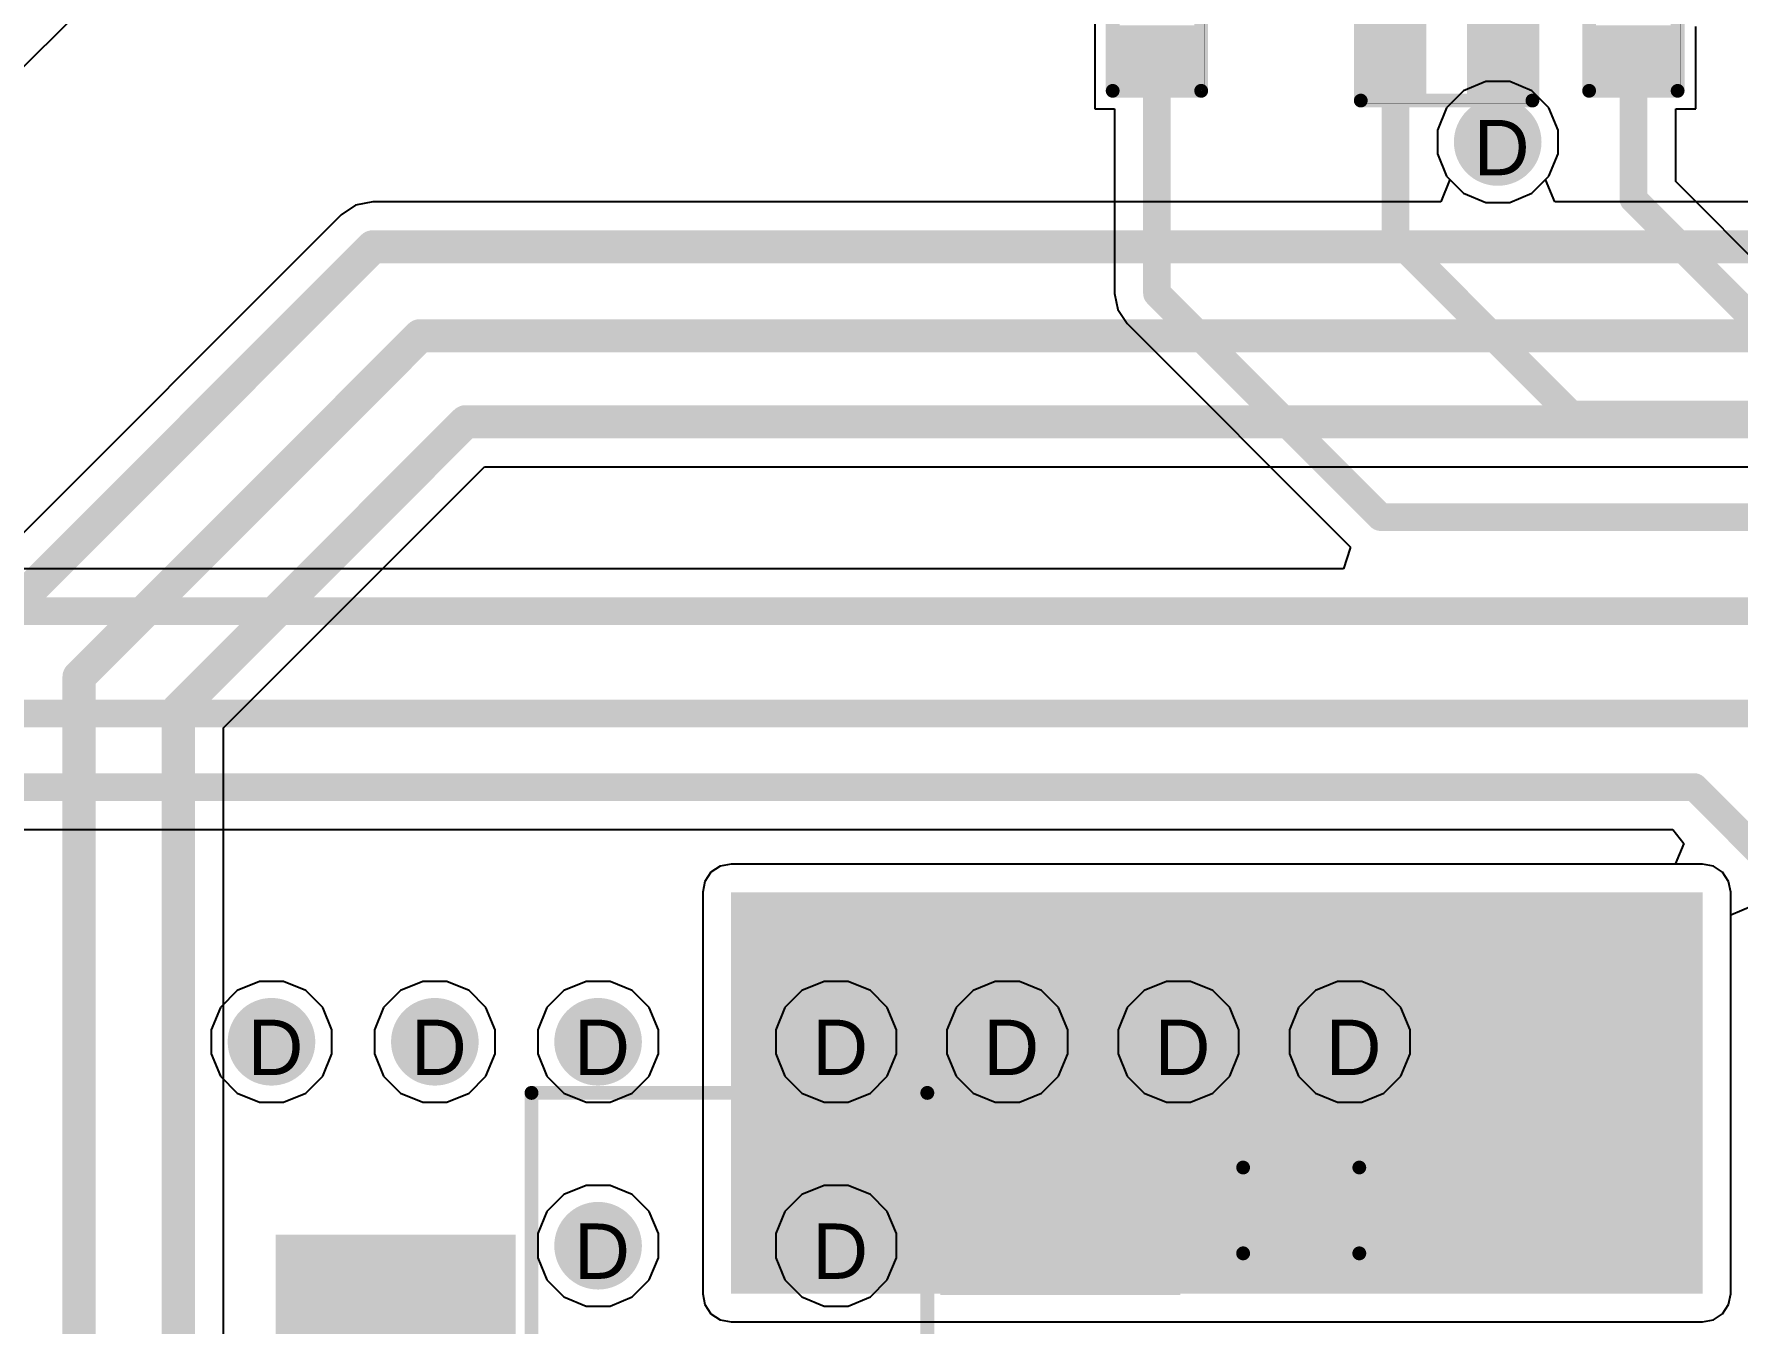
# Model space of a CAD drawing. Header units: inches. Extents: x 0 to 5401, y 0 to 5414.
# Drawn here: x 26.09 to 41.73, y 73.33 to 85.16 of the extents above; entities that cross this region are included whole.
import ezdxf

# ---------------------------------------------------------------- set-up
doc = ezdxf.new("R2010")
doc.units = ezdxf.units.IN
for name, color, linetype in [('Bottom Layer', 5, 'Continuous'), ('Bottom Solder', 6, 'Continuous'), ('Drill Drawing', 1, 'Continuous'), ('Layer 1', 16, 'Continuous'), ('Layer 2', 76, 'Continuous'), ('Top Layer', 1, 'Continuous'), ('Top Overlay', 2, 'Continuous'), ('Top Paste', 8, 'Continuous'), ('Top Solder', 216, 'Continuous'), ('Via Holes', 16, 'Continuous')]:
    doc.layers.add(name, color=color, linetype=linetype)
doc.styles.add('Arial', font='', dxfattribs={"height": 0.2})
doc.styles.get('Arial').set_extended_font_data('Arial')

# ---------------------------------------------------------------- blocks, each defined once
blk = doc.blocks.new('P____PAK_SO_8_1')
at = {"layer": 'Top Solder'}
blk.add_line((2.629, -2.439), (-5387.451, -5346.576), dxfattribs=at)
blk = doc.blocks.new('SOT__223_32')
at = {"layer": 'Top Layer'}
for points in [[(-1.9, 4.05), (1.9, 4.05), (1.9, 2.05), (-1.9, 2.05)], [(-3.05, -2.05), (-1.55, -2.05), (-1.55, -4.05), (-3.05, -4.05)], [(-0.75, -2.05), (0.75, -2.05), (0.75, -4.05), (-0.75, -4.05)], [(1.55, -2.05), (3.05, -2.05), (3.05, -4.05), (1.55, -4.05)]]:
    blk.add_hatch(color=1, dxfattribs=at).paths.add_polyline_path(points)
at = {"layer": 'Top Paste'}
for points in [[(-1.9, 4.05), (1.9, 4.05), (1.9, 2.05), (-1.9, 2.05)], [(-3.05, -2.05), (-1.55, -2.05), (-1.55, -4.05), (-3.05, -4.05)], [(-0.75, -2.05), (0.75, -2.05), (0.75, -4.05), (-0.75, -4.05)], [(1.55, -2.05), (3.05, -2.05), (3.05, -4.05), (1.55, -4.05)]]:
    blk.add_hatch(color=8, dxfattribs=at).paths.add_polyline_path(points)
at = {"layer": 'Top Solder'}
for points in [[(-2.002, 4.152), (2.002, 4.152), (2.002, 1.948), (-2.002, 1.948)], [(-3.152, -1.948), (-1.448, -1.948), (-1.448, -4.152), (-3.152, -4.152)], [(-0.852, -1.948), (0.852, -1.948), (0.852, -4.152), (-0.852, -4.152)], [(1.448, -1.948), (3.152, -1.948), (3.152, -4.152), (1.448, -4.152)]]:
    blk.add_hatch(color=216, dxfattribs=at).paths.add_polyline_path(points)
at = {"layer": 'Top Overlay'}
for points in [[(-3.302, 1.803, 0.127, 0.127, 0), (-3.302, -1.829, 0.127, 0.127, 0)], [(-3.302, 1.803, 0.127, 0.127, 0), (3.302, 1.803, 0.127, 0.127, 0)], [(3.302, 1.803, 0.127, 0.127, 0), (3.302, -1.829, 0.127, 0.127, 0)], [(-3.302, -1.829, 0.127, 0.127, 0), (3.302, -1.829, 0.127, 0.127, 0)], [(-3.353, -2.946, 0.2, 0.2, 0), (-3.353, -3.2, 0.2, 0.2, 0)], [(-3.353, -2.946, 0.2, 0.2, 0), (-3.226, -3.073, 0.2, 0.2, 0)], [(-3.226, -3.073, 0.2, 0.2, 0), (-3.353, -3.2, 0.2, 0.2, 0)]]:
    blk.add_lwpolyline(points, format="xyseb", dxfattribs=at)
for points in [[(-3.334, 1.803, 0.0635, 0.0635, 1), (-3.27, 1.803, 0.0635, 0.0635, 1)], [(-3.334, 1.803, 0.0635, 0.0635, 1), (-3.27, 1.803, 0.0635, 0.0635, 1)], [(3.27, 1.803, 0.0635, 0.0635, 1), (3.334, 1.803, 0.0635, 0.0635, 1)], [(3.27, 1.803, 0.0635, 0.0635, 1), (3.334, 1.803, 0.0635, 0.0635, 1)], [(-3.334, -1.829, 0.0635, 0.0635, 1), (-3.27, -1.829, 0.0635, 0.0635, 1)], [(-3.334, -1.829, 0.0635, 0.0635, 1), (-3.27, -1.829, 0.0635, 0.0635, 1)], [(3.27, -1.829, 0.0635, 0.0635, 1), (3.334, -1.829, 0.0635, 0.0635, 1)], [(3.27, -1.829, 0.0635, 0.0635, 1), (3.334, -1.829, 0.0635, 0.0635, 1)], [(-3.403, -2.946, 0.1, 0.1, 1), (-3.303, -2.946, 0.1, 0.1, 1)], [(-3.403, -2.946, 0.1, 0.1, 1), (-3.303, -2.946, 0.1, 0.1, 1)], [(-3.403, -3.2, 0.1, 0.1, 1), (-3.303, -3.2, 0.1, 0.1, 1)], [(-3.403, -3.2, 0.1, 0.1, 1), (-3.303, -3.2, 0.1, 0.1, 1)], [(-3.276, -3.073, 0.1, 0.1, 1), (-3.176, -3.073, 0.1, 0.1, 1)], [(-3.276, -3.073, 0.1, 0.1, 1), (-3.176, -3.073, 0.1, 0.1, 1)]]:
    blk.add_lwpolyline(points, format="xyseb", close=True, dxfattribs=at)
blk = doc.blocks.new('R___0402_116')
at = {"layer": 'Top Layer'}
for points in [[(-0.699, -0.318), (-0.699, 0.318), (-0.241, 0.318), (-0.241, -0.318)], [(0.241, -0.318), (0.241, 0.318), (0.699, 0.318), (0.699, -0.318)]]:
    blk.add_hatch(color=1, dxfattribs=at).paths.add_polyline_path(points)
at = {"layer": 'Top Paste'}
for points in [[(-0.699, -0.318), (-0.699, 0.318), (-0.241, 0.318), (-0.241, -0.318)], [(0.241, -0.318), (0.241, 0.318), (0.699, 0.318), (0.699, -0.318)]]:
    blk.add_hatch(color=8, dxfattribs=at).paths.add_polyline_path(points)
at = {"layer": 'Top Solder'}
for points in [[(-0.754, -0.373), (-0.754, 0.373), (-0.186, 0.373), (-0.186, -0.373)], [(0.186, -0.373), (0.186, 0.373), (0.754, 0.373), (0.754, -0.373)]]:
    blk.add_hatch(color=216, dxfattribs=at).paths.add_polyline_path(points)
at = {"layer": 'Top Overlay'}
for points in [[(-0.787, -0.406, 0.127, 0.127, 0), (-0.787, 0.406, 0.127, 0.127, 0)], [(-0.787, 0.406, 0.127, 0.127, 0), (0.787, 0.406, 0.127, 0.127, 0)], [(0.787, -0.406, 0.127, 0.127, 0), (0.787, 0.406, 0.127, 0.127, 0)], [(-0.787, -0.406, 0.127, 0.127, 0), (0.787, -0.406, 0.127, 0.127, 0)], [(-0.813, -0.432, 0.00323, 0.00323, 0), (0.813, -0.432, 0.00323, 0.00323, 0)]]:
    blk.add_lwpolyline(points, format="xyseb", dxfattribs=at)
for points in [[(-0.819, 0.406, 0.0635, 0.0635, 1), (-0.756, 0.406, 0.0635, 0.0635, 1)], [(-0.819, 0.406, 0.0635, 0.0635, 1), (-0.756, 0.406, 0.0635, 0.0635, 1)], [(0.756, 0.406, 0.0635, 0.0635, 1), (0.819, 0.406, 0.0635, 0.0635, 1)], [(0.756, 0.406, 0.0635, 0.0635, 1), (0.819, 0.406, 0.0635, 0.0635, 1)], [(-0.819, -0.406, 0.0635, 0.0635, 1), (-0.756, -0.406, 0.0635, 0.0635, 1)], [(-0.819, -0.406, 0.0635, 0.0635, 1), (-0.756, -0.406, 0.0635, 0.0635, 1)], [(-0.814, -0.432, 0.00161, 0.00161, 1), (-0.812, -0.432, 0.00161, 0.00161, 1)], [(0.756, -0.406, 0.0635, 0.0635, 1), (0.819, -0.406, 0.0635, 0.0635, 1)], [(0.756, -0.406, 0.0635, 0.0635, 1), (0.819, -0.406, 0.0635, 0.0635, 1)], [(0.812, -0.432, 0.00161, 0.00161, 1), (0.814, -0.432, 0.00161, 0.00161, 1)]]:
    blk.add_lwpolyline(points, format="xyseb", close=True, dxfattribs=at)
blk = doc.blocks.new('R___0402_119')
at = {"layer": 'Top Layer'}
for points in [[(-0.699, -0.318), (-0.699, 0.318), (-0.241, 0.318), (-0.241, -0.318)], [(0.241, -0.318), (0.241, 0.318), (0.699, 0.318), (0.699, -0.318)]]:
    blk.add_hatch(color=1, dxfattribs=at).paths.add_polyline_path(points)
at = {"layer": 'Top Paste'}
for points in [[(-0.699, -0.318), (-0.699, 0.318), (-0.241, 0.318), (-0.241, -0.318)], [(0.241, -0.318), (0.241, 0.318), (0.699, 0.318), (0.699, -0.318)]]:
    blk.add_hatch(color=8, dxfattribs=at).paths.add_polyline_path(points)
at = {"layer": 'Top Solder'}
for points in [[(-0.754, -0.373), (-0.754, 0.373), (-0.186, 0.373), (-0.186, -0.373)], [(0.186, -0.373), (0.186, 0.373), (0.754, 0.373), (0.754, -0.373)]]:
    blk.add_hatch(color=216, dxfattribs=at).paths.add_polyline_path(points)
at = {"layer": 'Top Overlay'}
for points in [[(-0.787, 0.406, 0.127, 0.127, 0), (-0.787, -0.406, 0.127, 0.127, 0)], [(-0.787, 0.406, 0.127, 0.127, 0), (0.787, 0.406, 0.127, 0.127, 0)], [(0.787, 0.406, 0.127, 0.127, 0), (0.787, -0.406, 0.127, 0.127, 0)], [(-0.787, -0.406, 0.127, 0.127, 0), (0.787, -0.406, 0.127, 0.127, 0)], [(-0.813, -0.432, 0.00323, 0.00323, 0), (0.813, -0.432, 0.00323, 0.00323, 0)]]:
    blk.add_lwpolyline(points, format="xyseb", dxfattribs=at)
for points in [[(-0.819, 0.406, 0.0635, 0.0635, 1), (-0.756, 0.406, 0.0635, 0.0635, 1)], [(-0.819, 0.406, 0.0635, 0.0635, 1), (-0.756, 0.406, 0.0635, 0.0635, 1)], [(0.756, 0.406, 0.0635, 0.0635, 1), (0.819, 0.406, 0.0635, 0.0635, 1)], [(0.756, 0.406, 0.0635, 0.0635, 1), (0.819, 0.406, 0.0635, 0.0635, 1)], [(-0.819, -0.406, 0.0635, 0.0635, 1), (-0.756, -0.406, 0.0635, 0.0635, 1)], [(-0.819, -0.406, 0.0635, 0.0635, 1), (-0.756, -0.406, 0.0635, 0.0635, 1)], [(-0.814, -0.432, 0.00161, 0.00161, 1), (-0.812, -0.432, 0.00161, 0.00161, 1)], [(0.756, -0.406, 0.0635, 0.0635, 1), (0.819, -0.406, 0.0635, 0.0635, 1)], [(0.756, -0.406, 0.0635, 0.0635, 1), (0.819, -0.406, 0.0635, 0.0635, 1)], [(0.812, -0.432, 0.00161, 0.00161, 1), (0.814, -0.432, 0.00161, 0.00161, 1)]]:
    blk.add_lwpolyline(points, format="xyseb", close=True, dxfattribs=at)
blk = doc.blocks.new('R___0402_120')
at = {"layer": 'Top Layer'}
for points in [[(-0.699, -0.318), (-0.699, 0.318), (-0.241, 0.318), (-0.241, -0.318)], [(0.241, -0.318), (0.241, 0.318), (0.699, 0.318), (0.699, -0.318)]]:
    blk.add_hatch(color=1, dxfattribs=at).paths.add_polyline_path(points)
at = {"layer": 'Top Paste'}
for points in [[(-0.699, -0.318), (-0.699, 0.318), (-0.241, 0.318), (-0.241, -0.318)], [(0.241, -0.318), (0.241, 0.318), (0.699, 0.318), (0.699, -0.318)]]:
    blk.add_hatch(color=8, dxfattribs=at).paths.add_polyline_path(points)
at = {"layer": 'Top Solder'}
for points in [[(-0.754, -0.373), (-0.754, 0.373), (-0.186, 0.373), (-0.186, -0.373)], [(0.186, -0.373), (0.186, 0.373), (0.754, 0.373), (0.754, -0.373)]]:
    blk.add_hatch(color=216, dxfattribs=at).paths.add_polyline_path(points)
at = {"layer": 'Top Overlay'}
for points in [[(-0.787, 0.406, 0.127, 0.127, 0), (-0.787, -0.406, 0.127, 0.127, 0)], [(-0.787, 0.406, 0.127, 0.127, 0), (0.787, 0.406, 0.127, 0.127, 0)], [(0.787, 0.406, 0.127, 0.127, 0), (0.787, -0.406, 0.127, 0.127, 0)], [(-0.787, -0.406, 0.127, 0.127, 0), (0.787, -0.406, 0.127, 0.127, 0)], [(-0.813, -0.432, 0.00323, 0.00323, 0), (0.813, -0.432, 0.00323, 0.00323, 0)]]:
    blk.add_lwpolyline(points, format="xyseb", dxfattribs=at)
for points in [[(-0.819, 0.406, 0.0635, 0.0635, 1), (-0.756, 0.406, 0.0635, 0.0635, 1)], [(-0.819, 0.406, 0.0635, 0.0635, 1), (-0.756, 0.406, 0.0635, 0.0635, 1)], [(0.756, 0.406, 0.0635, 0.0635, 1), (0.819, 0.406, 0.0635, 0.0635, 1)], [(0.756, 0.406, 0.0635, 0.0635, 1), (0.819, 0.406, 0.0635, 0.0635, 1)], [(-0.819, -0.406, 0.0635, 0.0635, 1), (-0.756, -0.406, 0.0635, 0.0635, 1)], [(-0.819, -0.406, 0.0635, 0.0635, 1), (-0.756, -0.406, 0.0635, 0.0635, 1)], [(-0.814, -0.432, 0.00161, 0.00161, 1), (-0.812, -0.432, 0.00161, 0.00161, 1)], [(0.756, -0.406, 0.0635, 0.0635, 1), (0.819, -0.406, 0.0635, 0.0635, 1)], [(0.756, -0.406, 0.0635, 0.0635, 1), (0.819, -0.406, 0.0635, 0.0635, 1)], [(0.812, -0.432, 0.00161, 0.00161, 1), (0.814, -0.432, 0.00161, 0.00161, 1)]]:
    blk.add_lwpolyline(points, format="xyseb", close=True, dxfattribs=at)
blk = doc.blocks.new('C___0603_290')
at = {"layer": 'Top Layer'}
for points in [[(-0.381, 0.445), (-0.381, -0.445), (-1.143, -0.445), (-1.143, 0.445)], [(1.143, 0.445), (1.143, -0.445), (0.381, -0.445), (0.381, 0.445)]]:
    blk.add_hatch(color=1, dxfattribs=at).paths.add_polyline_path(points)
at = {"layer": 'Top Paste'}
for points in [[(-0.381, 0.445), (-0.381, -0.445), (-1.143, -0.445), (-1.143, 0.445)], [(1.143, 0.445), (1.143, -0.445), (0.381, -0.445), (0.381, 0.445)]]:
    blk.add_hatch(color=8, dxfattribs=at).paths.add_polyline_path(points)
at = {"layer": 'Top Solder'}
for points in [[(-0.321, 0.504), (-0.321, -0.504), (-1.203, -0.504), (-1.203, 0.504)], [(1.203, 0.504), (1.203, -0.504), (0.321, -0.504), (0.321, 0.504)]]:
    blk.add_hatch(color=216, dxfattribs=at).paths.add_polyline_path(points)
at = {"layer": 'Top Overlay'}
for points in [[(-1.245, 0.533, 0.127, 0.127, 0), (-1.245, -0.533, 0.127, 0.127, 0)], [(-1.245, 0.533, 0.127, 0.127, 0), (-0.457, 0.533, 0.127, 0.127, 0)], [(0.457, 0.533, 0.127, 0.127, 0), (1.245, 0.533, 0.127, 0.127, 0)], [(1.245, 0.533, 0.127, 0.127, 0), (1.245, -0.533, 0.127, 0.127, 0)], [(-1.245, -0.533, 0.127, 0.127, 0), (-0.457, -0.533, 0.127, 0.127, 0)], [(0.457, -0.533, 0.127, 0.127, 0), (1.245, -0.533, 0.127, 0.127, 0)]]:
    blk.add_lwpolyline(points, format="xyseb", dxfattribs=at)
for points in [[(-1.276, 0.533, 0.0635, 0.0635, 1), (-1.213, 0.533, 0.0635, 0.0635, 1)], [(-1.276, 0.533, 0.0635, 0.0635, 1), (-1.213, 0.533, 0.0635, 0.0635, 1)], [(-0.489, 0.533, 0.0635, 0.0635, 1), (-0.425, 0.533, 0.0635, 0.0635, 1)], [(0.425, 0.533, 0.0635, 0.0635, 1), (0.489, 0.533, 0.0635, 0.0635, 1)], [(1.213, 0.533, 0.0635, 0.0635, 1), (1.276, 0.533, 0.0635, 0.0635, 1)], [(1.213, 0.533, 0.0635, 0.0635, 1), (1.276, 0.533, 0.0635, 0.0635, 1)], [(-1.276, -0.533, 0.0635, 0.0635, 1), (-1.213, -0.533, 0.0635, 0.0635, 1)], [(-1.276, -0.533, 0.0635, 0.0635, 1), (-1.213, -0.533, 0.0635, 0.0635, 1)], [(-0.489, -0.533, 0.0635, 0.0635, 1), (-0.425, -0.533, 0.0635, 0.0635, 1)], [(0.425, -0.533, 0.0635, 0.0635, 1), (0.489, -0.533, 0.0635, 0.0635, 1)], [(1.213, -0.533, 0.0635, 0.0635, 1), (1.276, -0.533, 0.0635, 0.0635, 1)], [(1.213, -0.533, 0.0635, 0.0635, 1), (1.276, -0.533, 0.0635, 0.0635, 1)]]:
    blk.add_lwpolyline(points, format="xyseb", close=True, dxfattribs=at)

msp = doc.modelspace()

# ---------------------------------------------------------------- hatches: boundary and pattern name
at = {"layer": 'Bottom Layer'}
h = msp.add_hatch(color=5, dxfattribs=at)
edge = h.paths.add_edge_path()
edge.add_arc((39.522, 84.169), 0.3, 0, 360)
msp.add_hatch(color=5, dxfattribs=at).paths.add_polyline_path([(32.487, 73.603), (41.402, 73.603), (41.402, 77.286), (32.487, 77.286)])
h = msp.add_hatch(color=5, dxfattribs=at)
edge = h.paths.add_edge_path()
edge.add_arc((28.27, 75.914), 0.3, 0, 360)
h = msp.add_hatch(color=5, dxfattribs=at)
edge = h.paths.add_edge_path()
edge.add_arc((29.769, 75.914), 0.3, 0, 360)
h = msp.add_hatch(color=5, dxfattribs=at)
edge = h.paths.add_edge_path()
edge.add_arc((31.267, 75.914), 0.3, 0, 360)
h = msp.add_hatch(color=5, dxfattribs=at)
edge = h.paths.add_edge_path()
edge.add_arc((33.452, 75.914), 0.3, 0, 360)
h = msp.add_hatch(color=5, dxfattribs=at)
edge = h.paths.add_edge_path()
edge.add_arc((35.022, 75.914), 0.3, 0, 360)
h = msp.add_hatch(color=5, dxfattribs=at)
edge = h.paths.add_edge_path()
edge.add_arc((36.593, 75.914), 0.3, 0, 360)
h = msp.add_hatch(color=5, dxfattribs=at)
edge = h.paths.add_edge_path()
edge.add_arc((38.164, 75.914), 0.3, 0, 360)
h = msp.add_hatch(color=5, dxfattribs=at)
edge = h.paths.add_edge_path()
edge.add_arc((31.267, 74.043), 0.3, 0, 360)
h = msp.add_hatch(color=5, dxfattribs=at)
edge = h.paths.add_edge_path()
edge.add_arc((33.452, 74.043), 0.3, 0, 360)
at = {"layer": 'Bottom Solder'}
h = msp.add_hatch(color=6, dxfattribs=at)
edge = h.paths.add_edge_path()
edge.add_arc((39.522, 84.169), 0.402, 0, 360)
h = msp.add_hatch(color=6, dxfattribs=at)
edge = h.paths.add_edge_path()
edge.add_arc((28.27, 75.914), 0.402, 0, 360)
h = msp.add_hatch(color=6, dxfattribs=at)
edge = h.paths.add_edge_path()
edge.add_arc((29.769, 75.914), 0.402, 0, 360)
h = msp.add_hatch(color=6, dxfattribs=at)
edge = h.paths.add_edge_path()
edge.add_arc((31.267, 75.914), 0.402, 0, 360)
h = msp.add_hatch(color=6, dxfattribs=at)
edge = h.paths.add_edge_path()
edge.add_arc((33.452, 75.914), 0.402, 0, 360)
h = msp.add_hatch(color=6, dxfattribs=at)
edge = h.paths.add_edge_path()
edge.add_arc((35.022, 75.914), 0.402, 0, 360)
h = msp.add_hatch(color=6, dxfattribs=at)
edge = h.paths.add_edge_path()
edge.add_arc((36.593, 75.914), 0.402, 0, 360)
h = msp.add_hatch(color=6, dxfattribs=at)
edge = h.paths.add_edge_path()
edge.add_arc((38.164, 75.914), 0.402, 0, 360)
h = msp.add_hatch(color=6, dxfattribs=at)
edge = h.paths.add_edge_path()
edge.add_arc((31.267, 74.043), 0.402, 0, 360)
h = msp.add_hatch(color=6, dxfattribs=at)
edge = h.paths.add_edge_path()
edge.add_arc((33.452, 74.043), 0.402, 0, 360)
at = {"layer": 'Layer 1'}
h = msp.add_hatch(color=16, dxfattribs=at)
edge = h.paths.add_edge_path()
edge.add_arc((39.522, 84.169), 0.3, 0, 360)
h = msp.add_hatch(color=16, dxfattribs=at)
edge = h.paths.add_edge_path()
edge.add_arc((28.27, 75.914), 0.3, 0, 360)
h = msp.add_hatch(color=16, dxfattribs=at)
edge = h.paths.add_edge_path()
edge.add_arc((29.769, 75.914), 0.3, 0, 360)
h = msp.add_hatch(color=16, dxfattribs=at)
edge = h.paths.add_edge_path()
edge.add_arc((31.267, 75.914), 0.3, 0, 360)
h = msp.add_hatch(color=16, dxfattribs=at)
edge = h.paths.add_edge_path()
edge.add_arc((33.452, 75.914), 0.3, 0, 360)
h = msp.add_hatch(color=16, dxfattribs=at)
edge = h.paths.add_edge_path()
edge.add_arc((35.022, 75.914), 0.3, 0, 360)
h = msp.add_hatch(color=16, dxfattribs=at)
edge = h.paths.add_edge_path()
edge.add_arc((36.593, 75.914), 0.3, 0, 360)
h = msp.add_hatch(color=16, dxfattribs=at)
edge = h.paths.add_edge_path()
edge.add_arc((38.164, 75.914), 0.3, 0, 360)
h = msp.add_hatch(color=16, dxfattribs=at)
edge = h.paths.add_edge_path()
edge.add_arc((31.267, 74.043), 0.3, 0, 360)
h = msp.add_hatch(color=16, dxfattribs=at)
edge = h.paths.add_edge_path()
edge.add_arc((33.452, 74.043), 0.3, 0, 360)
at = {"layer": 'Layer 2'}
h = msp.add_hatch(color=76, dxfattribs=at)
edge = h.paths.add_edge_path()
edge.add_arc((39.522, 84.169), 0.3, 0, 360)
h = msp.add_hatch(color=76, dxfattribs=at)
edge = h.paths.add_edge_path()
edge.add_arc((28.27, 75.914), 0.3, 0, 360)
h = msp.add_hatch(color=76, dxfattribs=at)
edge = h.paths.add_edge_path()
edge.add_arc((29.769, 75.914), 0.3, 0, 360)
h = msp.add_hatch(color=76, dxfattribs=at)
edge = h.paths.add_edge_path()
edge.add_arc((31.267, 75.914), 0.3, 0, 360)
h = msp.add_hatch(color=76, dxfattribs=at)
edge = h.paths.add_edge_path()
edge.add_arc((33.452, 75.914), 0.3, 0, 360)
h = msp.add_hatch(color=76, dxfattribs=at)
edge = h.paths.add_edge_path()
edge.add_arc((35.022, 75.914), 0.3, 0, 360)
h = msp.add_hatch(color=76, dxfattribs=at)
edge = h.paths.add_edge_path()
edge.add_arc((36.593, 75.914), 0.3, 0, 360)
h = msp.add_hatch(color=76, dxfattribs=at)
edge = h.paths.add_edge_path()
edge.add_arc((38.164, 75.914), 0.3, 0, 360)
h = msp.add_hatch(color=76, dxfattribs=at)
edge = h.paths.add_edge_path()
edge.add_arc((31.267, 74.043), 0.3, 0, 360)
h = msp.add_hatch(color=76, dxfattribs=at)
edge = h.paths.add_edge_path()
edge.add_arc((33.452, 74.043), 0.3, 0, 360)
at = {"layer": 'Top Layer'}
h = msp.add_hatch(color=1, dxfattribs=at)
edge = h.paths.add_edge_path()
edge.add_arc((39.522, 84.169), 0.3, 0, 360)
msp.add_hatch(color=1, dxfattribs=at).paths.add_polyline_path([(32.487, 73.603), (41.402, 73.603), (41.402, 77.286), (32.487, 77.286)])
h = msp.add_hatch(color=1, dxfattribs=at)
edge = h.paths.add_edge_path()
edge.add_arc((28.27, 75.914), 0.3, 0, 360)
h = msp.add_hatch(color=1, dxfattribs=at)
edge = h.paths.add_edge_path()
edge.add_arc((29.769, 75.914), 0.3, 0, 360)
h = msp.add_hatch(color=1, dxfattribs=at)
edge = h.paths.add_edge_path()
edge.add_arc((31.267, 75.914), 0.3, 0, 360)
h = msp.add_hatch(color=1, dxfattribs=at)
edge = h.paths.add_edge_path()
edge.add_arc((33.452, 75.914), 0.3, 0, 360)
h = msp.add_hatch(color=1, dxfattribs=at)
edge = h.paths.add_edge_path()
edge.add_arc((35.022, 75.914), 0.3, 0, 360)
h = msp.add_hatch(color=1, dxfattribs=at)
edge = h.paths.add_edge_path()
edge.add_arc((36.593, 75.914), 0.3, 0, 360)
h = msp.add_hatch(color=1, dxfattribs=at)
edge = h.paths.add_edge_path()
edge.add_arc((38.164, 75.914), 0.3, 0, 360)
h = msp.add_hatch(color=1, dxfattribs=at)
edge = h.paths.add_edge_path()
edge.add_arc((31.267, 74.043), 0.3, 0, 360)
h = msp.add_hatch(color=1, dxfattribs=at)
edge = h.paths.add_edge_path()
edge.add_arc((33.452, 74.043), 0.3, 0, 360)
at = {"layer": 'Top Solder'}
h = msp.add_hatch(color=216, dxfattribs=at)
edge = h.paths.add_edge_path()
edge.add_arc((39.522, 84.169), 0.402, 0, 360)
h = msp.add_hatch(color=216, dxfattribs=at)
edge = h.paths.add_edge_path()
edge.add_arc((28.27, 75.914), 0.402, 0, 360)
h = msp.add_hatch(color=216, dxfattribs=at)
edge = h.paths.add_edge_path()
edge.add_arc((29.769, 75.914), 0.402, 0, 360)
h = msp.add_hatch(color=216, dxfattribs=at)
edge = h.paths.add_edge_path()
edge.add_arc((31.267, 75.914), 0.402, 0, 360)
h = msp.add_hatch(color=216, dxfattribs=at)
edge = h.paths.add_edge_path()
edge.add_arc((33.452, 75.914), 0.402, 0, 360)
h = msp.add_hatch(color=216, dxfattribs=at)
edge = h.paths.add_edge_path()
edge.add_arc((35.022, 75.914), 0.402, 0, 360)
h = msp.add_hatch(color=216, dxfattribs=at)
edge = h.paths.add_edge_path()
edge.add_arc((36.593, 75.914), 0.402, 0, 360)
h = msp.add_hatch(color=216, dxfattribs=at)
edge = h.paths.add_edge_path()
edge.add_arc((38.164, 75.914), 0.402, 0, 360)
h = msp.add_hatch(color=216, dxfattribs=at)
edge = h.paths.add_edge_path()
edge.add_arc((31.267, 74.043), 0.402, 0, 360)
h = msp.add_hatch(color=216, dxfattribs=at)
edge = h.paths.add_edge_path()
edge.add_arc((33.452, 74.043), 0.402, 0, 360)
at = {"layer": 'Via Holes'}
h = msp.add_hatch(color=7, dxfattribs=at)
edge = h.paths.add_edge_path()
edge.add_arc((39.522, 84.169), 0.15, 0, 360)
h = msp.add_hatch(color=7, dxfattribs=at)
edge = h.paths.add_edge_path()
edge.add_arc((28.27, 75.914), 0.15, 0, 360)
h = msp.add_hatch(color=7, dxfattribs=at)
edge = h.paths.add_edge_path()
edge.add_arc((29.769, 75.914), 0.15, 0, 360)
h = msp.add_hatch(color=7, dxfattribs=at)
edge = h.paths.add_edge_path()
edge.add_arc((31.267, 75.914), 0.15, 0, 360)
h = msp.add_hatch(color=7, dxfattribs=at)
edge = h.paths.add_edge_path()
edge.add_arc((33.452, 75.914), 0.15, 0, 360)
h = msp.add_hatch(color=7, dxfattribs=at)
edge = h.paths.add_edge_path()
edge.add_arc((35.022, 75.914), 0.15, 0, 360)
h = msp.add_hatch(color=7, dxfattribs=at)
edge = h.paths.add_edge_path()
edge.add_arc((36.593, 75.914), 0.15, 0, 360)
h = msp.add_hatch(color=7, dxfattribs=at)
edge = h.paths.add_edge_path()
edge.add_arc((38.164, 75.914), 0.15, 0, 360)
h = msp.add_hatch(color=7, dxfattribs=at)
edge = h.paths.add_edge_path()
edge.add_arc((31.267, 74.043), 0.15, 0, 360)
h = msp.add_hatch(color=7, dxfattribs=at)
edge = h.paths.add_edge_path()
edge.add_arc((33.452, 74.043), 0.15, 0, 360)

# ---------------------------------------------------------------- linework, layer by layer
at = {"layer": 'Bottom Layer'}
for p, q in [((39.209, 84.639), (39.053, 84.483)), ((39.412, 84.723), (39.209, 84.639)), ((39.633, 84.723), (39.412, 84.723)), ((39.836, 84.639), (39.633, 84.723)), ((39.992, 84.483), (39.836, 84.639)), ((39.053, 84.483), (38.968, 84.279)), ((40.076, 84.279), (39.992, 84.483)), ((38.968, 84.279), (38.968, 84.059)), ((40.076, 84.059), (40.076, 84.279)), ((38.968, 84.059), (39.053, 83.855)), ((39.992, 83.855), (40.076, 84.059)), ((39.083, 83.825), (38.999, 83.621)), ((39.053, 83.855), (39.083, 83.825)), ((39.961, 83.825), (39.992, 83.855)), ((40.046, 83.621), (39.961, 83.825)), ((28.908, 83.5), (25.325, 79.917)), ((29.042, 83.59), (28.908, 83.5)), ((29.201, 83.621), (29.042, 83.59)), ((38.999, 83.621), (29.201, 83.621)), ((66.862, 83.621), (40.046, 83.621)), ((27.831, 78.795), (30.224, 81.188)), ((30.224, 81.188), (67.93, 81.188)), ((27.831, 25.048), (27.831, 78.795)), ((32.303, 77.469), (32.247, 77.385)), ((32.388, 77.525), (32.303, 77.469)), ((32.487, 77.545), (32.388, 77.525)), ((41.402, 77.545), (32.487, 77.545)), ((41.501, 77.525), (41.402, 77.545)), ((41.585, 77.469), (41.501, 77.525)), ((41.641, 77.385), (41.585, 77.469)), ((32.247, 77.385), (32.228, 77.286)), ((32.228, 77.286), (32.228, 73.603)), ((41.661, 77.286), (41.641, 77.385)), ((41.661, 73.603), (41.661, 77.286)), ((32.228, 73.603), (32.247, 73.504)), ((32.247, 73.504), (32.303, 73.419)), ((41.585, 73.419), (41.641, 73.504)), ((41.641, 73.504), (41.661, 73.603)), ((32.303, 73.419), (32.388, 73.363)), ((32.388, 73.363), (32.487, 73.344)), ((32.487, 73.344), (41.402, 73.344)), ((41.402, 73.344), (41.501, 73.363)), ((41.501, 73.363), (41.585, 73.419))]:
    msp.add_line(p, q, dxfattribs=at)
for points in [[(25.618, 79.624, 0.305, 0.305, 0), (29.201, 83.207, 0.305, 0.305, 0)], [(29.201, 83.207, 0.305, 0.305, 0), (67.034, 83.207, 0.305, 0.305, 0)], [(26.504, 79.262, 0.305, 0.305, 0), (29.633, 82.391, 0.305, 0.305, 0)], [(29.633, 82.391, 0.305, 0.305, 0), (67.476, 82.391, 0.305, 0.305, 0)], [(27.416, 78.966, 0.305, 0.305, 0), (30.052, 81.602, 0.305, 0.305, 0)], [(30.052, 81.602, 0.305, 0.305, 0), (68.027, 81.602, 0.305, 0.305, 0)], [(26.504, 23.363, 0.305, 0.305, 0), (26.504, 79.262, 0.305, 0.305, 0)], [(27.416, 24.876, 0.305, 0.305, 0), (27.416, 78.966, 0.305, 0.305, 0)]]:
    msp.add_lwpolyline(points, format="xyseb", dxfattribs=at)
for points in [[(29.124, 83.207, 0.152, 0.152, 1), (29.277, 83.207, 0.152, 0.152, 1)], [(29.124, 83.207, 0.152, 0.152, 1), (29.277, 83.207, 0.152, 0.152, 1)], [(29.556, 82.391, 0.152, 0.152, 1), (29.709, 82.391, 0.152, 0.152, 1)], [(29.556, 82.391, 0.152, 0.152, 1), (29.709, 82.391, 0.152, 0.152, 1)], [(29.976, 81.602, 0.152, 0.152, 1), (30.129, 81.602, 0.152, 0.152, 1)], [(29.976, 81.602, 0.152, 0.152, 1), (30.129, 81.602, 0.152, 0.152, 1)], [(26.428, 79.262, 0.152, 0.152, 1), (26.58, 79.262, 0.152, 0.152, 1)], [(26.428, 79.262, 0.152, 0.152, 1), (26.58, 79.262, 0.152, 0.152, 1)], [(27.34, 78.966, 0.152, 0.152, 1), (27.492, 78.966, 0.152, 0.152, 1)], [(27.34, 78.966, 0.152, 0.152, 1), (27.492, 78.966, 0.152, 0.152, 1)]]:
    msp.add_lwpolyline(points, format="xyseb", close=True, dxfattribs=at)
at = {"layer": 'Layer 1'}
for p, q in [((39.209, 84.639), (39.053, 84.483)), ((39.412, 84.723), (39.209, 84.639)), ((39.633, 84.723), (39.412, 84.723)), ((39.836, 84.639), (39.633, 84.723)), ((39.992, 84.483), (39.836, 84.639)), ((39.053, 84.483), (38.968, 84.279)), ((40.076, 84.279), (39.992, 84.483)), ((38.968, 84.279), (38.968, 84.059)), ((40.076, 84.059), (40.076, 84.279)), ((38.968, 84.059), (39.053, 83.855)), ((39.992, 83.855), (40.076, 84.059)), ((39.053, 83.855), (39.209, 83.699)), ((39.836, 83.699), (39.992, 83.855)), ((39.209, 83.699), (39.412, 83.615)), ((39.633, 83.615), (39.836, 83.699)), ((39.412, 83.615), (39.633, 83.615)), ((33.342, 76.468), (33.138, 76.384)), ((33.562, 76.468), (33.342, 76.468)), ((33.766, 76.384), (33.562, 76.468)), ((34.912, 76.468), (34.709, 76.384)), ((35.133, 76.468), (34.912, 76.468)), ((35.336, 76.384), (35.133, 76.468)), ((36.483, 76.468), (36.279, 76.384)), ((36.703, 76.468), (36.483, 76.468)), ((36.907, 76.384), (36.703, 76.468)), ((38.053, 76.468), (37.85, 76.384)), ((38.274, 76.468), (38.053, 76.468)), ((38.477, 76.384), (38.274, 76.468)), ((33.138, 76.384), (32.982, 76.228)), ((33.921, 76.228), (33.766, 76.384)), ((34.709, 76.384), (34.553, 76.228)), ((35.492, 76.228), (35.336, 76.384)), ((36.279, 76.384), (36.123, 76.228)), ((37.063, 76.228), (36.907, 76.384)), ((37.85, 76.384), (37.694, 76.228)), ((38.633, 76.228), (38.477, 76.384)), ((32.982, 76.228), (32.898, 76.024)), ((34.006, 76.024), (33.921, 76.228)), ((34.553, 76.228), (34.468, 76.024)), ((35.576, 76.024), (35.492, 76.228)), ((36.123, 76.228), (36.039, 76.024)), ((37.147, 76.024), (37.063, 76.228)), ((37.694, 76.228), (37.61, 76.024)), ((38.718, 76.024), (38.633, 76.228)), ((32.898, 76.024), (32.898, 75.804)), ((34.006, 75.804), (34.006, 76.024)), ((34.468, 76.024), (34.468, 75.804)), ((35.576, 75.804), (35.576, 76.024)), ((36.039, 76.024), (36.039, 75.804)), ((37.147, 75.804), (37.147, 76.024)), ((37.61, 76.024), (37.61, 75.804)), ((38.718, 75.804), (38.718, 76.024)), ((32.898, 75.804), (32.982, 75.6)), ((33.921, 75.6), (34.006, 75.804)), ((34.468, 75.804), (34.553, 75.6)), ((35.492, 75.6), (35.576, 75.804)), ((36.039, 75.804), (36.123, 75.6)), ((37.063, 75.6), (37.147, 75.804)), ((37.61, 75.804), (37.694, 75.6)), ((38.633, 75.6), (38.718, 75.804)), ((32.982, 75.6), (33.138, 75.444)), ((33.766, 75.444), (33.921, 75.6)), ((34.553, 75.6), (34.709, 75.444)), ((35.336, 75.444), (35.492, 75.6)), ((36.123, 75.6), (36.279, 75.444)), ((36.907, 75.444), (37.063, 75.6)), ((37.694, 75.6), (37.85, 75.444)), ((38.477, 75.444), (38.633, 75.6)), ((33.138, 75.444), (33.342, 75.36)), ((33.342, 75.36), (33.562, 75.36)), ((33.562, 75.36), (33.766, 75.444)), ((34.709, 75.444), (34.912, 75.36)), ((34.912, 75.36), (35.133, 75.36)), ((35.133, 75.36), (35.336, 75.444)), ((36.279, 75.444), (36.483, 75.36)), ((36.483, 75.36), (36.703, 75.36)), ((36.703, 75.36), (36.907, 75.444)), ((37.85, 75.444), (38.053, 75.36)), ((38.053, 75.36), (38.274, 75.36)), ((38.274, 75.36), (38.477, 75.444)), ((33.342, 74.597), (33.138, 74.513)), ((33.562, 74.597), (33.342, 74.597)), ((33.766, 74.513), (33.562, 74.597)), ((33.138, 74.513), (32.982, 74.357)), ((33.921, 74.357), (33.766, 74.513)), ((32.982, 74.357), (32.898, 74.154)), ((34.006, 74.154), (33.921, 74.357)), ((32.898, 74.154), (32.898, 73.933)), ((34.006, 73.933), (34.006, 74.154)), ((32.898, 73.933), (32.982, 73.73)), ((33.921, 73.73), (34.006, 73.933)), ((32.982, 73.73), (33.138, 73.574)), ((33.766, 73.574), (33.921, 73.73)), ((33.138, 73.574), (33.342, 73.489)), ((33.342, 73.489), (33.562, 73.489)), ((33.562, 73.489), (33.766, 73.574))]:
    msp.add_line(p, q, dxfattribs=at)
at = {"layer": 'Layer 2'}
for p, q in [((28.16, 76.468), (27.956, 76.384)), ((28.38, 76.468), (28.16, 76.468)), ((28.584, 76.384), (28.38, 76.468)), ((29.659, 76.468), (29.455, 76.384)), ((29.879, 76.468), (29.659, 76.468)), ((30.083, 76.384), (29.879, 76.468)), ((31.157, 76.468), (30.954, 76.384)), ((31.378, 76.468), (31.157, 76.468)), ((31.581, 76.384), (31.378, 76.468)), ((27.956, 76.384), (27.801, 76.228)), ((28.74, 76.228), (28.584, 76.384)), ((29.455, 76.384), (29.299, 76.228)), ((30.238, 76.228), (30.083, 76.384)), ((30.954, 76.384), (30.798, 76.228)), ((31.737, 76.228), (31.581, 76.384)), ((27.801, 76.228), (27.716, 76.024)), ((28.824, 76.024), (28.74, 76.228)), ((29.299, 76.228), (29.215, 76.024)), ((30.323, 76.024), (30.238, 76.228)), ((30.798, 76.228), (30.713, 76.024)), ((31.821, 76.024), (31.737, 76.228)), ((27.716, 76.024), (27.716, 75.804)), ((28.824, 75.804), (28.824, 76.024)), ((29.215, 76.024), (29.215, 75.804)), ((30.323, 75.804), (30.323, 76.024)), ((30.713, 76.024), (30.713, 75.804)), ((31.821, 75.804), (31.821, 76.024)), ((27.716, 75.804), (27.801, 75.6)), ((28.74, 75.6), (28.824, 75.804)), ((29.215, 75.804), (29.299, 75.6)), ((30.238, 75.6), (30.323, 75.804)), ((30.713, 75.804), (30.798, 75.6)), ((31.737, 75.6), (31.821, 75.804)), ((27.801, 75.6), (27.956, 75.444)), ((28.584, 75.444), (28.74, 75.6)), ((29.299, 75.6), (29.455, 75.444)), ((30.083, 75.444), (30.238, 75.6)), ((30.798, 75.6), (30.954, 75.444)), ((31.581, 75.444), (31.737, 75.6)), ((27.956, 75.444), (28.16, 75.36)), ((28.16, 75.36), (28.38, 75.36)), ((28.38, 75.36), (28.584, 75.444)), ((29.455, 75.444), (29.659, 75.36)), ((29.659, 75.36), (29.879, 75.36)), ((29.879, 75.36), (30.083, 75.444)), ((30.954, 75.444), (31.157, 75.36)), ((31.157, 75.36), (31.378, 75.36)), ((31.378, 75.36), (31.581, 75.444)), ((31.157, 74.597), (30.954, 74.513)), ((31.378, 74.597), (31.157, 74.597)), ((31.581, 74.513), (31.378, 74.597)), ((30.954, 74.513), (30.798, 74.357)), ((31.737, 74.357), (31.581, 74.513)), ((30.798, 74.357), (30.713, 74.154)), ((31.821, 74.154), (31.737, 74.357)), ((30.713, 74.154), (30.713, 73.933)), ((31.821, 73.933), (31.821, 74.154)), ((30.713, 73.933), (30.798, 73.73)), ((31.737, 73.73), (31.821, 73.933)), ((30.798, 73.73), (30.954, 73.574)), ((31.581, 73.574), (31.737, 73.73)), ((30.954, 73.574), (31.157, 73.489)), ((31.157, 73.489), (31.378, 73.489)), ((31.378, 73.489), (31.581, 73.574))]:
    msp.add_line(p, q, dxfattribs=at)
at = {"layer": 'Top Layer'}
for p, q in [((35.824, 85.414), (35.824, 84.474)), ((41.339, 84.474), (41.339, 85.229)), ((35.824, 84.474), (36.007, 84.474)), ((36.007, 84.474), (36.007, 82.78)), ((41.155, 83.806), (41.155, 84.474)), ((41.155, 84.474), (41.339, 84.474)), ((42.035, 82.927), (41.155, 83.806)), ((36.007, 82.78), (36.036, 82.631)), ((36.036, 82.631), (36.121, 82.505)), ((36.121, 82.505), (38.169, 80.456)), ((38.169, 80.444), (38.106, 80.253)), ((38.169, 80.456), (38.169, 80.444)), ((38.106, 80.253), (17.117, 80.253)), ((8.128, 77.862), (41.129, 77.862)), ((41.129, 77.862), (41.231, 77.733)), ((41.231, 77.733), (41.149, 77.545)), ((32.303, 77.469), (32.247, 77.385)), ((32.388, 77.525), (32.303, 77.469)), ((32.487, 77.545), (32.388, 77.525)), ((41.149, 77.545), (32.487, 77.545)), ((32.247, 77.385), (32.228, 77.286)), ((32.228, 77.286), (32.228, 73.603)), ((41.661, 77.079), (41.864, 77.163)), ((41.661, 73.603), (41.661, 77.079)), ((32.228, 73.603), (32.247, 73.504)), ((32.247, 73.504), (32.303, 73.419)), ((41.585, 73.419), (41.641, 73.504)), ((41.641, 73.504), (41.661, 73.603)), ((32.303, 73.419), (32.388, 73.363)), ((32.388, 73.363), (32.487, 73.344)), ((32.487, 73.344), (41.402, 73.344)), ((41.402, 73.344), (41.501, 73.363)), ((41.501, 73.363), (41.585, 73.419))]:
    msp.add_line(p, q, dxfattribs=at)
for points in [[(38.583, 84.955, 0.254, 0.254, 0), (38.583, 85.896, 0.254, 0.254, 0)], [(39.522, 84.955, 0.254, 0.254, 0), (39.522, 85.896, 0.254, 0.254, 0)], [(36.395, 82.78, 0.254, 0.254, 0), (36.395, 84.956, 0.254, 0.254, 0)], [(38.583, 83.283, 0.254, 0.254, 0), (38.583, 84.955, 0.254, 0.254, 0)], [(39.522, 84.169, 0.254, 0.254, 0), (39.522, 84.955, 0.254, 0.254, 0)], [(40.767, 83.645, 0.254, 0.254, 0), (40.767, 84.956, 0.254, 0.254, 0)], [(40.767, 83.645, 0.254, 0.254, 0), (41.874, 82.538, 0.254, 0.254, 0)], [(38.583, 83.283, 0.254, 0.254, 0), (40.197, 81.668, 0.254, 0.254, 0)], [(36.395, 82.78, 0.254, 0.254, 0), (38.447, 80.728, 0.254, 0.254, 0)], [(40.197, 81.668, 0.254, 0.254, 0), (44.085, 81.668, 0.254, 0.254, 0)], [(38.447, 80.728, 0.254, 0.254, 0), (43.6, 80.728, 0.254, 0.254, 0)], [(16.957, 79.864, 0.254, 0.254, 0), (42.987, 79.864, 0.254, 0.254, 0)], [(15.989, 78.925, 0.254, 0.254, 0), (42.503, 78.925, 0.254, 0.254, 0)], [(7.925, 78.251, 0.254, 0.254, 0), (41.326, 78.251, 0.254, 0.254, 0)], [(41.326, 78.251, 0.254, 0.254, 0), (42.418, 77.159, 0.254, 0.254, 0)]]:
    msp.add_lwpolyline(points, format="xyseb", dxfattribs=at)
for points in [[(36.332, 84.956, 0.127, 0.127, 1), (36.459, 84.956, 0.127, 0.127, 1)], [(38.519, 84.955, 0.127, 0.127, 1), (38.646, 84.955, 0.127, 0.127, 1)], [(38.519, 84.955, 0.127, 0.127, 1), (38.646, 84.955, 0.127, 0.127, 1)], [(39.459, 84.955, 0.127, 0.127, 1), (39.586, 84.955, 0.127, 0.127, 1)], [(39.459, 84.955, 0.127, 0.127, 1), (39.586, 84.955, 0.127, 0.127, 1)], [(40.704, 84.956, 0.127, 0.127, 1), (40.831, 84.956, 0.127, 0.127, 1)], [(39.459, 84.169, 0.127, 0.127, 1), (39.586, 84.169, 0.127, 0.127, 1)], [(40.704, 83.645, 0.127, 0.127, 1), (40.831, 83.645, 0.127, 0.127, 1)], [(40.704, 83.645, 0.127, 0.127, 1), (40.831, 83.645, 0.127, 0.127, 1)], [(38.519, 83.283, 0.127, 0.127, 1), (38.646, 83.283, 0.127, 0.127, 1)], [(38.519, 83.283, 0.127, 0.127, 1), (38.646, 83.283, 0.127, 0.127, 1)], [(36.332, 82.78, 0.127, 0.127, 1), (36.459, 82.78, 0.127, 0.127, 1)], [(36.332, 82.78, 0.127, 0.127, 1), (36.459, 82.78, 0.127, 0.127, 1)], [(40.134, 81.668, 0.127, 0.127, 1), (40.261, 81.668, 0.127, 0.127, 1)], [(40.134, 81.668, 0.127, 0.127, 1), (40.261, 81.668, 0.127, 0.127, 1)], [(38.383, 80.728, 0.127, 0.127, 1), (38.51, 80.728, 0.127, 0.127, 1)], [(38.383, 80.728, 0.127, 0.127, 1), (38.51, 80.728, 0.127, 0.127, 1)], [(41.262, 78.251, 0.127, 0.127, 1), (41.389, 78.251, 0.127, 0.127, 1)], [(41.262, 78.251, 0.127, 0.127, 1), (41.389, 78.251, 0.127, 0.127, 1)]]:
    msp.add_lwpolyline(points, format="xyseb", close=True, dxfattribs=at)

# ---------------------------------------------------------------- block references
for name, p, rotation in [('P____PAK_SO_8_1', (13.818, 67.742), 180), ('R___0402_120', (36.395, 85.426), 90), ('R___0402_119', (40.767, 85.426), 90), ('SOT__223_32', (32.459, 72.143), 90), ('C___0603_290', (37.719, 73.516), 90)]:
    msp.add_blockref(name, p, dxfattribs=dict(rotation=rotation))
msp.add_blockref('R___0402_116', (39.053, 84.955))

# ---------------------------------------------------------------- texts
at = {"layer": 'Drill Drawing', "style": 'Arial'}
for p in [(39.302, 83.864), (28.05, 75.609), (29.549, 75.609), (31.047, 75.609), (33.232, 75.609), (34.802, 75.609), (36.373, 75.609), (37.943, 75.609), (31.047, 73.739), (33.232, 73.739)]:
    msp.add_text('D', height=0.508, dxfattribs=at).set_placement(p)

doc.saveas('drawing.dxf')
